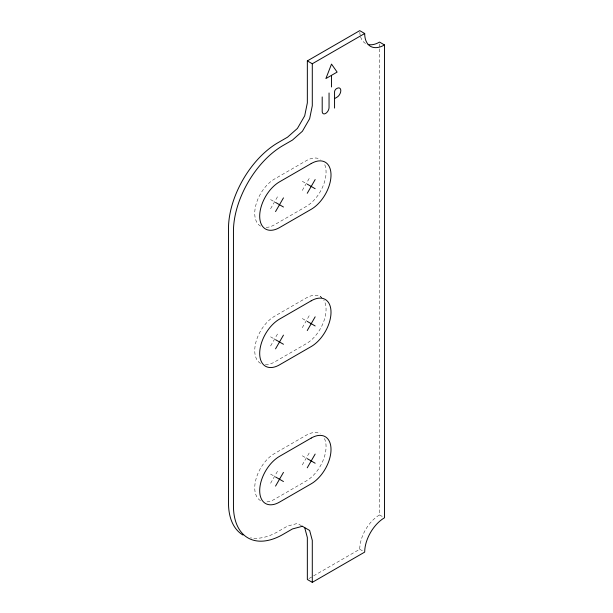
<?xml version="1.0" encoding="UTF-8"?>
<svg xmlns="http://www.w3.org/2000/svg" width="613" height="613" viewBox="0 0 613 613"><rect width="100%" height="100%" fill="white"/><g stroke="black" fill="none" stroke-linecap="round" stroke-linejoin="round"><path stroke-width="0.46" stroke-dasharray="3.06 2.3" d="M270.594 208.734L278.517 195.011M302.293 190.436L310.216 176.713M270.594 345.985L278.517 332.261M302.293 327.687L310.216 313.963M270.594 483.243L278.517 469.52M302.293 464.945L310.216 451.214M308.983 578.542L359.739 549.24A28.014 16.176 -60 0 1 379.554 514.928L379.554 47.829M302.293 181.287L306.255 183.571M270.594 199.585L274.555 201.876M320.262 296.562L321.909 297.512M302.293 318.538L306.255 320.829M270.594 336.836L274.555 339.127M302.293 455.788L306.255 458.08M379.554 514.928L382.857 516.828M270.594 474.094L274.555 476.378M359.739 549.24L363.042 551.141M301.466 525.747L297.435 523.425L287.528 526.077L278.018 531.563A70.043 40.435 -60 0 1 250.518 537.816M379.554 44.006L379.554 46.872M365.547 43.477A28.014 16.176 -60 0 1 360.421 36.198M360.214 35.339A28.014 16.176 -60 0 1 359.739 30.65M265.406 364.697A28.014 16.176 -60 0 0 274.555 361.999L306.255 343.701A28.014 16.176 -60 0 0 323.825 300.117M260.548 363.386A28.014 16.176 -60 0 1 256.249 340.935A28.014 16.176 -60 0 1 274.555 316.247L306.255 297.949A28.014 16.176 -60 0 1 321.649 297.543M266.977 501.894A28.014 16.176 -60 0 0 274.555 499.258L306.255 480.952A28.014 16.176 -60 0 0 323.825 437.368M260.548 500.645A28.014 16.176 -60 0 1 256.249 478.194A28.014 16.176 -60 0 1 274.555 453.505L306.255 435.207A28.014 16.176 -60 0 1 320.262 433.812M266.18 227.438A28.014 16.176 -60 0 0 274.555 224.749L306.255 206.451A28.014 16.176 -60 0 0 324.208 163.533M260.548 226.136A28.014 16.176 -60 0 1 256.249 203.685A28.014 16.176 -60 0 1 274.555 178.996L306.255 160.698A28.014 16.176 -60 0 1 320.262 159.311"/><path stroke-width="0.92" d="M275.543 211.592L283.467 197.869M307.243 193.294L315.166 179.571M275.543 348.851L283.467 335.119M307.243 330.545L315.166 316.821M275.543 486.101L283.467 472.378M307.243 467.803L315.166 454.072M243.001 535.034A70.043 40.435 -60 0 1 228.496 502.974L228.496 228.465A70.043 40.435 -60 0 1 278.018 142.683L287.528 137.189L297.435 128.408L304.692 115.849L307.343 102.877L307.343 60.902L359.739 30.65L364.697 33.508A28.014 16.176 -60 0 0 384.504 44.948L384.504 517.786A28.014 16.176 -60 0 0 364.697 552.098L312.293 582.35L307.343 579.492L307.343 537.517L304.692 527.609M307.343 60.902L312.293 63.76L364.697 33.508M331.112 75.56L325.894 78.571L331.51 64.104L337.119 72.089L331.51 75.33L331.51 86.985M334.951 98.386L336.997 97.206A5.402 3.119 -60 0 0 340.813 90.594A5.402 3.119 -60 0 0 336.997 88.387L336.414 88.724A2.628 1.517 -60 0 0 334.56 91.942L334.56 108.095M302.393 526.283L292.485 528.935L282.976 534.429A70.043 40.435 -60 0 1 233.446 505.832L233.446 231.323A70.043 40.435 -60 0 1 282.976 145.542L292.485 140.055L302.393 131.266L309.642 118.707L312.293 105.735L312.293 63.76M384.504 44.948L379.554 42.09A28.014 16.176 -60 0 1 368.084 44.488M307.243 184.145L315.166 188.72M275.543 202.443L283.467 207.018M307.243 321.396L315.166 325.97M275.543 339.694L283.467 344.276M307.243 458.654L315.166 463.229M275.543 476.952L283.467 481.527M302.27 526.215L309.642 530.467L312.293 540.375L312.293 582.35M329.051 92.977L329.051 107.52A4.843 2.797 -60 0 1 325.626 113.451A4.843 2.797 -60 0 1 322.2 111.474L322.2 96.931M311.205 163.556L279.505 181.854A28.014 16.176 -60 0 0 259.697 216.167A28.014 16.176 -60 0 0 279.505 227.607L311.205 209.309A28.014 16.176 -60 0 0 331.012 174.996A28.014 16.176 -60 0 0 311.205 163.556M311.205 300.807L279.505 319.112A28.014 16.176 -60 0 0 259.697 353.425A28.014 16.176 -60 0 0 279.505 364.858L311.205 346.56A28.014 16.176 -60 0 0 331.012 312.247A28.014 16.176 -60 0 0 311.205 300.807M311.205 438.065L279.505 456.363A28.014 16.176 -60 0 0 259.697 490.676A28.014 16.176 -60 0 0 279.505 502.116L311.205 483.81A28.014 16.176 -60 0 0 331.012 449.498A28.014 16.176 -60 0 0 311.205 438.065"/></g></svg>
